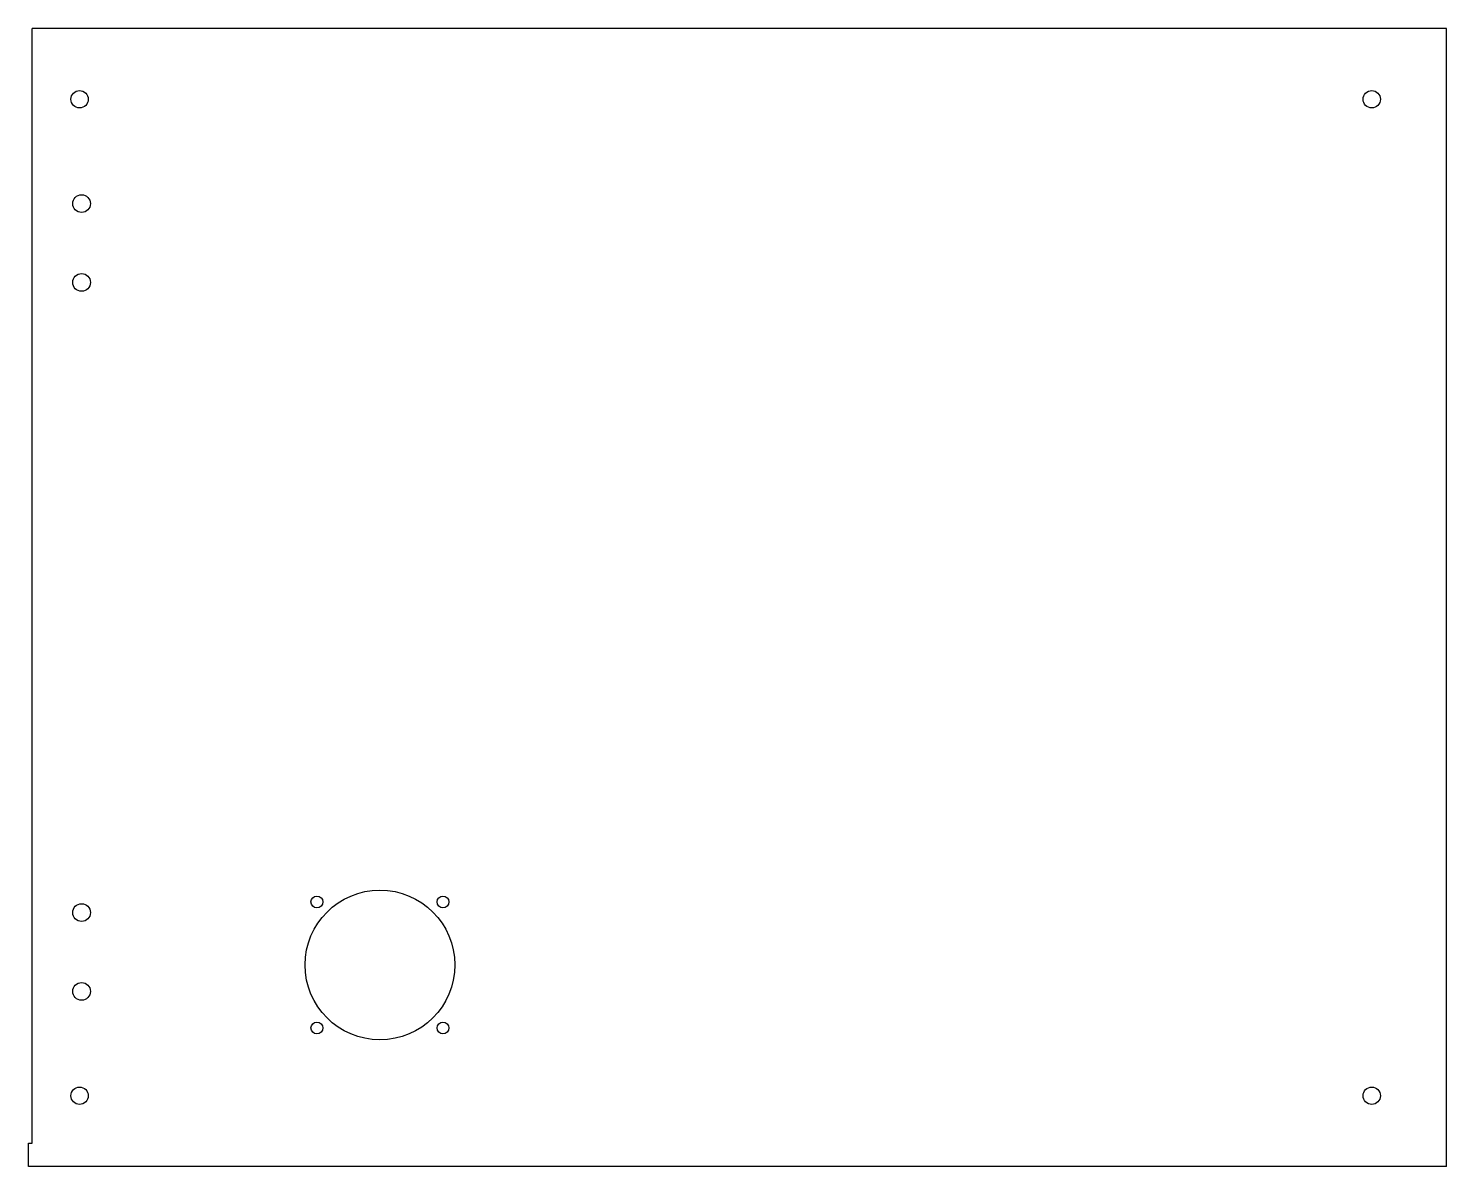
# Model space of a CAD drawing. Header units: millimetres. Extents: x -180 to 180, y -148 to 142.
import ezdxf

# ---------------------------------------------------------------- set-up
doc = ezdxf.new("R2010")
doc.units = ezdxf.units.MM

msp = doc.modelspace()

# ---------------------------------------------------------------- linework, layer by layer
at = {"color": 7, "linetype": 'Continuous', "lineweight": 25}
for p, q in [((180, 141.5), (-179, 141.5)), ((-179, -141.5), (-179, 141.5)), ((180, -147.5), (180, 141.5)), ((-180, -147.5), (-180, -141.5)), ((-180, -141.5), (-179, -141.5)), ((180, -147.5), (-180, -147.5))]:
    msp.add_line(p, q, dxfattribs=at)
for centre, radius in [((-167, 123.5), 2.2), ((161, 123.5), 2.2), ((-166.5, 97), 2.25), ((-166.5, 77), 2.25), ((-90.76, -96.3), 19), ((-106.76, -80.3), 1.5), ((-74.76, -80.3), 1.5), ((-166.5, -83), 2.25), ((-166.5, -103), 2.25), ((-106.76, -112.3), 1.5), ((-74.76, -112.3), 1.5), ((-167, -129.5), 2.2), ((161, -129.5), 2.2)]:
    msp.add_circle(centre, radius, dxfattribs=at)

doc.saveas('drawing.dxf')
